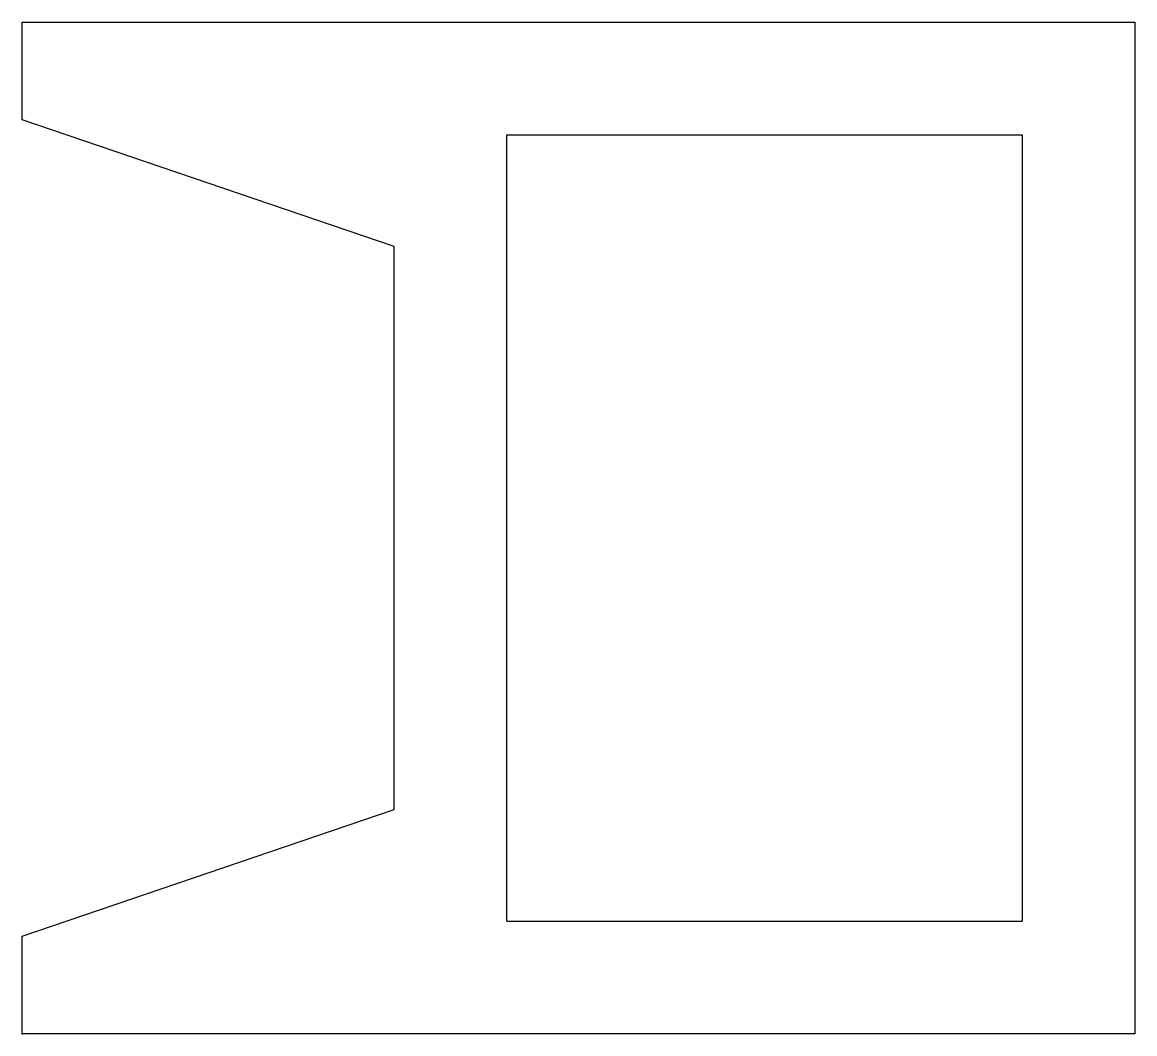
# Model space of a CAD drawing. Header units: centimetres. Extents: x 0 to 19.8, y 0 to 18.
import ezdxf

# ---------------------------------------------------------------- set-up
doc = ezdxf.new("R2010")
doc.units = ezdxf.units.CM
doc.header["$MEASUREMENT"] = 0
doc.layers.add('Brace v4_Sketch1', color=7, linetype='Continuous')

msp = doc.modelspace()

# ---------------------------------------------------------------- linework, layer by layer
at = {"layer": 'Brace v4_Sketch1'}
for p, q in [((0, 16.23), (0, 17.96)), ((0, 17.96), (19.75, 17.96)), ((19.75, 17.96), (19.75, 0)), ((6.6, 13.98), (0, 16.23)), ((8.6, 2), (8.6, 15.96)), ((8.6, 15.96), (17.75, 15.96)), ((17.75, 15.96), (17.75, 2)), ((6.6, 3.98), (6.6, 13.98)), ((0, 1.73), (6.6, 3.98)), ((8.6, 2), (17.75, 2)), ((0, 0), (0, 1.73)), ((19.75, 0), (0, 0))]:
    msp.add_line(p, q, dxfattribs=at)
msp.add_point((0, 0), dxfattribs=at)

doc.saveas('drawing.dxf')
